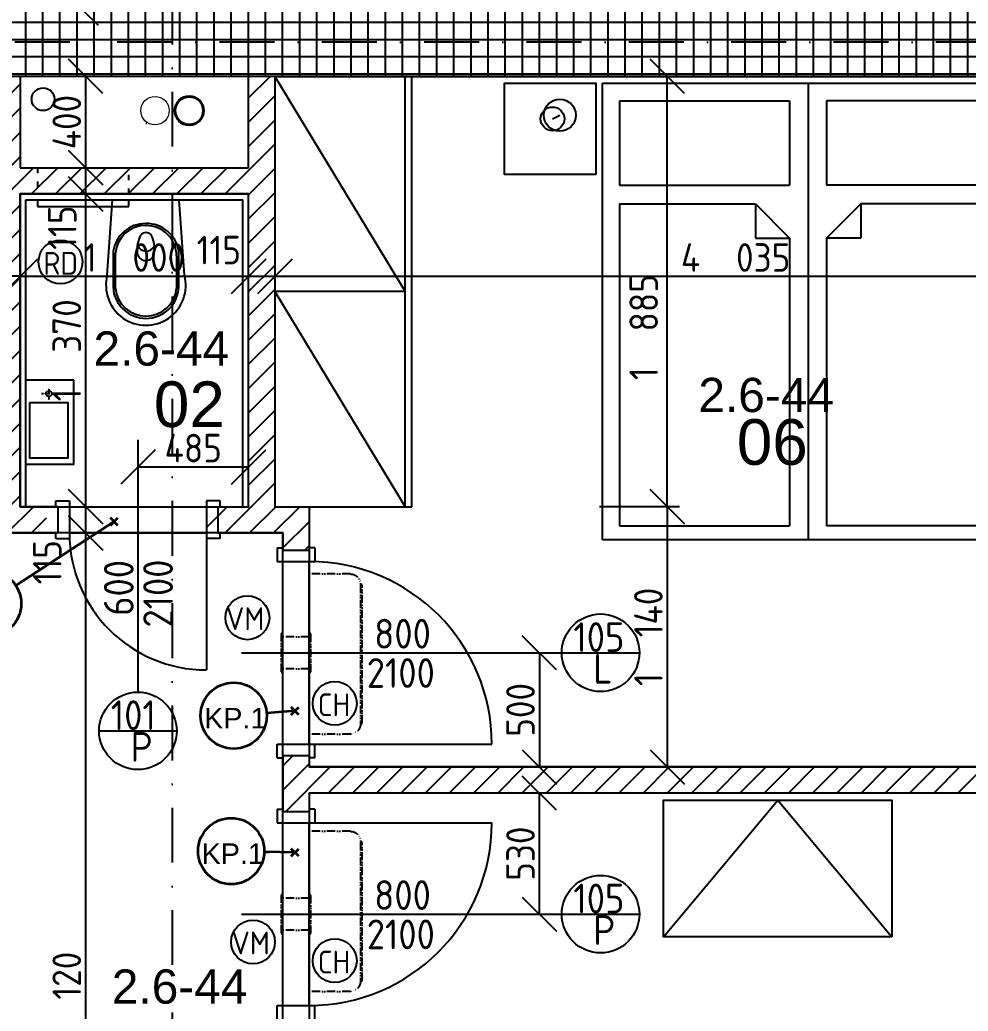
# Model space of a CAD drawing. Extents: x 4511820 to 5180432, y -1526536 to -944957.
# Drawn here: x 5150751 to 5154903, y -1223349 to -1219006 of the extents above; entities that cross this region are included whole.
import ezdxf

# ---------------------------------------------------------------- set-up
doc = ezdxf.new("R2010")
doc.units = 0
doc.header["$MEASUREMENT"] = 0
for name, pattern in [('ACAD_ISO03W100', [30, 12, -18]), ('ACAD_ISO12W100', [22, 12, -3, 0.5, -3, 0.5, -3]), ('BODKOCIARKOVANA_3', [5.6, 3, -1.3, 0, -1.3]), ('DASHED', [0.75, 0.5, -0.25])]:
    doc.linetypes.add(name, pattern=pattern)
doc.layers.get('0').update_dxf_attribs({"linetype": 'CONTINUOUS'})
doc.layers.get('Defpoints').update_dxf_attribs({"color": 61, "linetype": 'CONTINUOUS'})
for name, color, linetype in [('DVERE', 45, 'CONTINUOUS'), ('KÓTY', 4, 'CONTINUOUS'), ('MÚRY', 1, 'CONTINUOUS'), ('osi', 253, 'CONTINUOUS'), ('Plochy', 41, 'CONTINUOUS'), ('POPIS', 7, 'CONTINUOUS'), ('TENKÁ', 7, 'CONTINUOUS'), ('tzb', 153, 'CONTINUOUS'), ('ZARIADENIE', 47, 'CONTINUOUS'), ('ZARIADOVACIE', 144, 'CONTINUOUS'), ('ZZ-chladenie', 133, 'CONTINUOUS'), ('zz-vetr', 52, 'CONTINUOUS'), ('ŠRAFY', 82, 'CONTINUOUS')]:
    doc.layers.add(name, color=color, linetype=linetype)
for name, color, linetype, lineweight in [('preklady', 74, 'CONTINUOUS', 35), ('zz-kanal-daždová', 136, 'CONTINUOUS', 40), ('zz-kanal-splaskova', 37, 'CONTINUOUS', 18)]:
    doc.layers.add(name, color=color, linetype=linetype, lineweight=lineweight)
doc.styles.add('ARIAL', font='arial.ttf')
doc.styles.add('STYLE1', font='isocp.shx')
doc.dimstyles.new('STANDARD-50', dxfattribs={"dimtxt": 125, "dimasz": 150, "dimexe": 10, "dimexo": 200, "dimgap": 20, "dimtad": 1, "dimdsep": 46, "dimlunit": 6, "dimtxsty": 'STYLE1', "dimblk1": 'OBLIQUE', "dimblk2": 'OBLIQUE', "dimsah": 1, "dimcen": 2.5, "dimse1": 1, "dimse2": 1, "dimadec": 0, "dimazin": 0, "dimtfac": 1, "dimtmove": 1, "dimatfit": 3, "dimldrblk": 'OBLIQUE', "dimfxl": 1, "dimtolj": 1, "dimtzin": 0, "dimarcsym": 0})
pattern_1 = [(45, (515270.5, 214751.965), (-53.0330086, 53.0330086), [])]

# ---------------------------------------------------------------- blocks, each defined once
blk = doc.blocks.new('DVOJPOSTEL')
at = {"layer": 'ZARIADENIE', "ltscale": 0.25}
for p, q in [((4444359, -1314665.2), (4444359, -1312665.2)), ((4444359, -1312665.2), (4446159, -1312665.2)), ((4445259, -1312665.2), (4445259, -1314665.2)), ((4446159, -1312665.2), (4446159, -1314665.2)), ((4444139.6, -1312821.2), (4444171.8, -1312805.1)), ((4446378.4, -1312821.2), (4446346.2, -1312805.1)), ((4446159, -1314665.2), (4444359, -1314665.2))]:
    blk.add_line(p, q, dxfattribs=at)
at = {"layer": 'ZARIADENIE', "color": 76, "ltscale": 0.25}
for p, q in [((4444432.3, -1312741.6), (4445177.9, -1312741.6)), ((4444432.3, -1312741.6), (4444432.3, -1313110.9)), ((4445177.9, -1312741.6), (4445177.9, -1313110.9)), ((4446085.7, -1312741.6), (4445340.1, -1312741.6)), ((4445340.1, -1312741.6), (4445340.1, -1313110.9)), ((4446085.7, -1312741.6), (4446085.7, -1313110.9)), ((4444432.3, -1313110.9), (4445177.9, -1313110.9)), ((4446085.7, -1313110.9), (4445340.1, -1313110.9)), ((4444432.3, -1313193.6), (4444432.3, -1314603.6)), ((4444432.3, -1313193.6), (4445027.9, -1313193.6)), ((4445027.9, -1313193.6), (4445177.9, -1313343.6)), ((4445027.9, -1313193.6), (4445027.9, -1313343.6)), ((4445490.1, -1313193.6), (4445340.1, -1313343.6)), ((4446085.7, -1313193.6), (4445490.1, -1313193.6)), ((4445490.1, -1313193.6), (4445490.1, -1313343.6)), ((4446085.7, -1313193.6), (4446085.7, -1314603.6)), ((4445027.9, -1313343.6), (4445177.9, -1313343.6)), ((4445177.9, -1313343.6), (4445177.9, -1314603.6)), ((4445340.1, -1313343.6), (4445340.1, -1314603.6)), ((4445490.1, -1313343.6), (4445340.1, -1313343.6)), ((4444432.3, -1314603.6), (4445177.9, -1314603.6)), ((4446085.7, -1314603.6), (4445340.1, -1314603.6))]:
    blk.add_line(p, q, dxfattribs=at)
at = {"layer": 'ZARIADENIE'}
for points in [[(4444329, -1313065.2), (4443929, -1313065.2), (4443929, -1312665.2), (4444329, -1312665.2)], [(4446189, -1313065.2), (4446589, -1313065.2), (4446589, -1312665.2), (4446189, -1312665.2)]]:
    blk.add_lwpolyline(points, close=True, dxfattribs=at)
at = {"layer": 'ZARIADENIE', "ltscale": 0.25}
for centre, radius in [((4444139.6, -1312821.2), 51.9), ((4444171.8, -1312805.1), 69.7), ((4446346.2, -1312805.1), 69.7), ((4446378.4, -1312821.2), 51.9)]:
    blk.add_circle(centre, radius, dxfattribs=at)
blk = doc.blocks.new('SKRINA')
at = {"layer": 'ZARIADENIE'}
for p, q in [((4449069, -1324645.2), (4448469, -1324145.2)), ((4448469, -1325145.2), (4449069, -1324645.2))]:
    blk.add_line(p, q, dxfattribs=at)
blk.add_lwpolyline([(4448469, -1324145.2), (4448469, -1325145.2), (4449069, -1325145.2), (4449069, -1324145.2)], close=True, dxfattribs=at)
blk = doc.blocks.new('chlad2')
at = {"layer": 'ZZ-chladenie', "linetype": 'ACAD_ISO12W100', "ltscale": 3}
for p, q in [((5102412.5, -1105747.3), (5102592.5, -1105747.3)), ((5102412.5, -1106448.4), (5102592.5, -1106448.4))]:
    blk.add_line(p, q, dxfattribs=at)
blk.add_lwpolyline([(5102367.5, -1106402), (5102360.8, -1106402), (5102360.8, -1105794.8), (5102367.5, -1105794.8)], close=True, dxfattribs=at)
for centre, start, end in [((5102412.5, -1105792.3), 90, 180), ((5102412.5, -1106403.4), 180, 270)]:
    blk.add_arc(centre, 45, start, end, dxfattribs=at)
blk = doc.blocks.new('_OBLIQUE')
at = {"color": 0, "linetype": 'ByBlock'}
blk.add_line((-0.5, -0.5), (0.5, 0.5), dxfattribs=at)
blk = doc.blocks.new('*D28544')
at = {"layer": 'Defpoints', "color": 0}
for p in [(5152710.3, -1221779.2), (5152710.3, -1222279.2), (5153025.5, -1222279.2)]:
    blk.add_point(p, dxfattribs=at)
at = {"layer": 'KÓTY', "color": 0, "lineweight": -2}
blk.add_line((5153025.5, -1221779.2), (5153025.5, -1222279.2), dxfattribs=at)
at = {"layer": 'KÓTY', "color": 0, "linetype": 'ByBlock', "lineweight": -2, "xscale": 150, "yscale": 150, "zscale": 150}
for p, rotation in [((5153025.5, -1221779.2), 90), ((5153025.5, -1222279.2), 270)]:
    blk.add_blockref('_OBLIQUE', p, dxfattribs=dict(at, rotation=rotation))
at = {"layer": 'KÓTY', "color": 0, "insert": (5152943, -1222029.2), "char_height": 125, "attachment_point": 5, "rotation": 90, "style": 'STYLE1'}
blk.add_mtext('\\A1;500', dxfattribs=at)
blk = doc.blocks.new('*D28545')
at = {"layer": 'Defpoints', "color": 0}
for p in [(5152710.3, -1222394.2), (5153025.5, -1222394.2), (5152710.3, -1222924.2)]:
    blk.add_point(p, dxfattribs=at)
at = {"layer": 'KÓTY', "color": 0, "lineweight": -2}
blk.add_line((5153025.5, -1222924.2), (5153025.5, -1222394.2), dxfattribs=at)
at = {"layer": 'KÓTY', "color": 0, "linetype": 'ByBlock', "lineweight": -2, "xscale": 150, "yscale": 150, "zscale": 150}
for p, rotation in [((5153025.5, -1222394.2), 90), ((5153025.5, -1222924.2), 270)]:
    blk.add_blockref('_OBLIQUE', p, dxfattribs=dict(at, rotation=rotation))
at = {"layer": 'KÓTY', "color": 0, "insert": (5152943, -1222659.2), "char_height": 125, "attachment_point": 5, "rotation": 90, "style": 'STYLE1'}
blk.add_mtext('\\A1;530', dxfattribs=at)
blk = doc.blocks.new('*D28554')
at = {"layer": 'Defpoints', "color": 0}
for p in [(5151402.5, -1217069.2), (5151018, -1218954.2), (5151402.5, -1218954.2)]:
    blk.add_point(p, dxfattribs=at)
at = {"layer": 'KÓTY', "color": 0, "lineweight": -2}
blk.add_line((5151018, -1217069.2), (5151018, -1218954.2), dxfattribs=at)
at = {"layer": 'KÓTY', "color": 0, "linetype": 'ByBlock', "lineweight": -2, "xscale": 150, "yscale": 150, "zscale": 150}
for p, rotation in [((5151018, -1217069.2), 90), ((5151018, -1218954.2), 270)]:
    blk.add_blockref('_OBLIQUE', p, dxfattribs=dict(at, rotation=rotation))
at = {"layer": 'KÓTY', "color": 0, "insert": (5150931.5, -1217788.5), "char_height": 125, "attachment_point": 5, "rotation": 90, "style": 'STYLE1'}
blk.add_mtext('\\A1;1ﾠ885', dxfattribs=at)
blk = doc.blocks.new('*D28593')
at = {"layer": 'Defpoints', "color": 0}
for p in [(5150752.5, -1219769.2), (5151752.5, -1219769.2), (5151752.5, -1220130)]:
    blk.add_point(p, dxfattribs=at)
at = {"layer": 'KÓTY', "color": 0, "lineweight": -2}
blk.add_line((5150752.5, -1220130), (5151752.5, -1220130), dxfattribs=at)
at = {"layer": 'KÓTY', "color": 0, "linetype": 'ByBlock', "lineweight": -2, "xscale": 150, "yscale": 150, "zscale": 150, "rotation": 180}
blk.add_blockref('_OBLIQUE', (5150752.5, -1220130), dxfattribs=at)
at = {"layer": 'KÓTY', "color": 0, "linetype": 'ByBlock', "lineweight": -2, "xscale": 150, "yscale": 150, "zscale": 150}
blk.add_blockref('_OBLIQUE', (5151752.5, -1220130), dxfattribs=at)
at = {"layer": 'KÓTY', "color": 0, "insert": (5151252.5, -1220047.5), "char_height": 125, "attachment_point": 5, "style": 'STYLE1'}
blk.add_mtext('\\A1;1ﾠ000', dxfattribs=at)
blk = doc.blocks.new('*D28597')
at = {"layer": 'Defpoints', "color": 0}
for p in [(5150637.5, -1220130), (5150637.5, -1220130), (5150752.5, -1220130)]:
    blk.add_point(p, dxfattribs=at)
at = {"layer": 'KÓTY', "color": 0, "lineweight": -2}
blk.add_line((5150752.5, -1220130), (5150637.5, -1220130), dxfattribs=at)
at = {"layer": 'KÓTY', "color": 0, "linetype": 'ByBlock', "lineweight": -2, "xscale": 150, "yscale": 150, "zscale": 150, "rotation": 180}
blk.add_blockref('_OBLIQUE', (5150637.5, -1220130), dxfattribs=at)
at = {"layer": 'KÓTY', "color": 0, "linetype": 'ByBlock', "lineweight": -2, "xscale": 150, "yscale": 150, "zscale": 150}
blk.add_blockref('_OBLIQUE', (5150752.5, -1220130), dxfattribs=at)
at = {"layer": 'KÓTY', "color": 0, "insert": (5150471, -1220034.5), "char_height": 125, "attachment_point": 5, "style": 'STYLE1'}
blk.add_mtext('\\A1;115', dxfattribs=at)
blk = doc.blocks.new('*D28598')
at = {"layer": 'Defpoints', "color": 0}
for p in [(5151752.5, -1219769.2), (5151867.5, -1219769.2), (5151867.5, -1220130)]:
    blk.add_point(p, dxfattribs=at)
at = {"layer": 'KÓTY', "color": 0, "lineweight": -2}
blk.add_line((5151752.5, -1220130), (5151867.5, -1220130), dxfattribs=at)
at = {"layer": 'KÓTY', "color": 0, "linetype": 'ByBlock', "lineweight": -2, "xscale": 150, "yscale": 150, "zscale": 150, "rotation": 180}
blk.add_blockref('_OBLIQUE', (5151752.5, -1220130), dxfattribs=at)
at = {"layer": 'KÓTY', "color": 0, "linetype": 'ByBlock', "lineweight": -2, "xscale": 150, "yscale": 150, "zscale": 150}
blk.add_blockref('_OBLIQUE', (5151867.5, -1220130), dxfattribs=at)
at = {"layer": 'KÓTY', "color": 0, "insert": (5151622, -1220015), "char_height": 125, "attachment_point": 5, "style": 'STYLE1'}
blk.add_mtext('\\A1;115', dxfattribs=at)
blk = doc.blocks.new('*D28599')
at = {"layer": 'Defpoints', "color": 0}
for p in [(5151867.5, -1219254.2), (5155902.5, -1219254.2), (5155902.5, -1220130)]:
    blk.add_point(p, dxfattribs=at)
at = {"layer": 'KÓTY', "color": 0, "lineweight": -2}
blk.add_line((5151867.5, -1220130), (5155902.5, -1220130), dxfattribs=at)
at = {"layer": 'KÓTY', "color": 0, "linetype": 'ByBlock', "lineweight": -2, "xscale": 150, "yscale": 150, "zscale": 150, "rotation": 180}
blk.add_blockref('_OBLIQUE', (5151867.5, -1220130), dxfattribs=at)
at = {"layer": 'KÓTY', "color": 0, "linetype": 'ByBlock', "lineweight": -2, "xscale": 150, "yscale": 150, "zscale": 150}
blk.add_blockref('_OBLIQUE', (5155902.5, -1220130), dxfattribs=at)
at = {"layer": 'KÓTY', "color": 0, "insert": (5153885, -1220047.5), "char_height": 125, "attachment_point": 5, "style": 'STYLE1'}
blk.add_mtext('\\A1;4ﾠ035', dxfattribs=at)
blk = doc.blocks.new('*D28600')
at = {"layer": 'Defpoints', "color": 0}
for p in [(5151267.5, -1220846.6), (5151752.5, -1220846.6), (5151752.5, -1220965)]:
    blk.add_point(p, dxfattribs=at)
at = {"layer": 'KÓTY', "color": 0, "lineweight": -2}
blk.add_line((5151267.5, -1220965), (5151752.5, -1220965), dxfattribs=at)
at = {"layer": 'KÓTY', "color": 0, "linetype": 'ByBlock', "lineweight": -2, "xscale": 150, "yscale": 150, "zscale": 150, "rotation": 180}
blk.add_blockref('_OBLIQUE', (5151267.5, -1220965), dxfattribs=at)
at = {"layer": 'KÓTY', "color": 0, "linetype": 'ByBlock', "lineweight": -2, "xscale": 150, "yscale": 150, "zscale": 150}
blk.add_blockref('_OBLIQUE', (5151752.5, -1220965), dxfattribs=at)
at = {"layer": 'KÓTY', "color": 0, "insert": (5151510, -1220882.5), "char_height": 125, "attachment_point": 5, "style": 'STYLE1'}
blk.add_mtext('\\A1;485', dxfattribs=at)
blk = doc.blocks.new('*D28602')
at = {"layer": 'Defpoints', "color": 0}
for p in [(5152017.5, -1219254.2), (5153585.5, -1219254.2), (5152017.5, -1221139.2)]:
    blk.add_point(p, dxfattribs=at)
at = {"layer": 'KÓTY', "color": 0, "lineweight": -2}
blk.add_line((5153585.5, -1221139.2), (5153585.5, -1219254.2), dxfattribs=at)
at = {"layer": 'KÓTY', "color": 0, "linetype": 'ByBlock', "lineweight": -2, "xscale": 150, "yscale": 150, "zscale": 150}
for p, rotation in [((5153585.5, -1219254.2), 90), ((5153585.5, -1221139.2), 270)]:
    blk.add_blockref('_OBLIQUE', p, dxfattribs=dict(at, rotation=rotation))
at = {"layer": 'KÓTY', "color": 0, "insert": (5153482.5, -1220352.5), "char_height": 125, "attachment_point": 5, "rotation": 90, "style": 'STYLE1'}
blk.add_mtext('\\A1;1ﾠ885', dxfattribs=at)
blk = doc.blocks.new('*D28603')
at = {"layer": 'Defpoints', "color": 0}
for p in [(5152017.5, -1221139.2), (5152017.5, -1222279.2), (5153585.5, -1222279.2)]:
    blk.add_point(p, dxfattribs=at)
at = {"layer": 'KÓTY', "color": 0, "lineweight": -2}
blk.add_line((5153585.5, -1221139.2), (5153585.5, -1222279.2), dxfattribs=at)
at = {"layer": 'KÓTY', "color": 0, "linetype": 'ByBlock', "lineweight": -2, "xscale": 150, "yscale": 150, "zscale": 150}
for p, rotation in [((5153585.5, -1221139.2), 90), ((5153585.5, -1222279.2), 270)]:
    blk.add_blockref('_OBLIQUE', p, dxfattribs=dict(at, rotation=rotation))
at = {"layer": 'KÓTY', "color": 0, "insert": (5153503, -1221709.2), "char_height": 125, "attachment_point": 5, "rotation": 90, "style": 'STYLE1'}
blk.add_mtext('\\A1;1ﾠ140', dxfattribs=at)
blk = doc.blocks.new('*D28622')
at = {"layer": 'Defpoints', "color": 0}
for p in [(5150791, -1219254.2), (5150791, -1219654.2), (5151038.5, -1219654.2)]:
    blk.add_point(p, dxfattribs=at)
at = {"layer": 'KÓTY', "color": 0, "lineweight": -2}
blk.add_line((5151038.5, -1219254.2), (5151038.5, -1219654.2), dxfattribs=at)
at = {"layer": 'KÓTY', "color": 0, "linetype": 'ByBlock', "lineweight": -2, "xscale": 150, "yscale": 150, "zscale": 150}
for p, rotation in [((5151038.5, -1219254.2), 90), ((5151038.5, -1219654.2), 270)]:
    blk.add_blockref('_OBLIQUE', p, dxfattribs=dict(at, rotation=rotation))
at = {"layer": 'KÓTY', "color": 0, "insert": (5150956, -1219454.2), "char_height": 125, "attachment_point": 5, "rotation": 90, "style": 'STYLE1'}
blk.add_mtext('\\A1;400', dxfattribs=at)
blk = doc.blocks.new('*D28623')
at = {"layer": 'Defpoints', "color": 0}
for p in [(5150791, -1219654.2), (5150791, -1219769.2), (5151038.5, -1219769.2)]:
    blk.add_point(p, dxfattribs=at)
at = {"layer": 'KÓTY', "color": 0, "lineweight": -2}
blk.add_line((5151038.5, -1219654.2), (5151038.5, -1219769.2), dxfattribs=at)
at = {"layer": 'KÓTY', "color": 0, "linetype": 'ByBlock', "lineweight": -2, "xscale": 150, "yscale": 150, "zscale": 150}
for p, rotation in [((5151038.5, -1219654.2), 90), ((5151038.5, -1219769.2), 270)]:
    blk.add_blockref('_OBLIQUE', p, dxfattribs=dict(at, rotation=rotation))
at = {"layer": 'KÓTY', "color": 0, "insert": (5150936.5, -1219917), "char_height": 125, "attachment_point": 5, "rotation": 90, "style": 'STYLE1'}
blk.add_mtext('\\A1;115', dxfattribs=at)
blk = doc.blocks.new('*D28624')
at = {"layer": 'Defpoints', "color": 0}
for p in [(5150752.5, -1219769.2), (5150752.5, -1221139.2), (5151038.5, -1221139.2)]:
    blk.add_point(p, dxfattribs=at)
at = {"layer": 'KÓTY', "color": 0, "lineweight": -2}
blk.add_line((5151038.5, -1219769.2), (5151038.5, -1221139.2), dxfattribs=at)
at = {"layer": 'KÓTY', "color": 0, "linetype": 'ByBlock', "lineweight": -2, "xscale": 150, "yscale": 150, "zscale": 150}
for p, rotation in [((5151038.5, -1219769.2), 90), ((5151038.5, -1221139.2), 270)]:
    blk.add_blockref('_OBLIQUE', p, dxfattribs=dict(at, rotation=rotation))
at = {"layer": 'KÓTY', "color": 0, "insert": (5150956, -1220454.2), "char_height": 125, "attachment_point": 5, "rotation": 90, "style": 'STYLE1'}
blk.add_mtext('\\A1;1ﾠ370', dxfattribs=at)
blk = doc.blocks.new('*D28625')
at = {"layer": 'Defpoints', "color": 0}
for p in [(5151038.5, -1221139.2), (5151038.5, -1221254.2), (5151038.5, -1221254.2)]:
    blk.add_point(p, dxfattribs=at)
at = {"layer": 'KÓTY', "color": 0, "lineweight": -2}
blk.add_line((5151038.5, -1221139.2), (5151038.5, -1221254.2), dxfattribs=at)
at = {"layer": 'KÓTY', "color": 0, "linetype": 'ByBlock', "lineweight": -2, "xscale": 150, "yscale": 150, "zscale": 150}
for p, rotation in [((5151038.5, -1221139.2), 90), ((5151038.5, -1221254.2), 270)]:
    blk.add_blockref('_OBLIQUE', p, dxfattribs=dict(at, rotation=rotation))
at = {"layer": 'KÓTY', "color": 0, "insert": (5150871, -1221382.5), "char_height": 125, "attachment_point": 5, "rotation": 90, "style": 'STYLE1'}
blk.add_mtext('\\A1;115', dxfattribs=at)
blk = doc.blocks.new('*D28626')
at = {"layer": 'Defpoints', "color": 0}
for p in [(5151902.5, -1221254.2), (5151038.5, -1225374.2), (5151902.5, -1225374.2)]:
    blk.add_point(p, dxfattribs=at)
at = {"layer": 'KÓTY', "color": 0, "lineweight": -2}
blk.add_line((5151038.5, -1221254.2), (5151038.5, -1225374.2), dxfattribs=at)
at = {"layer": 'KÓTY', "color": 0, "linetype": 'ByBlock', "lineweight": -2, "xscale": 150, "yscale": 150, "zscale": 150}
for p, rotation in [((5151038.5, -1221254.2), 90), ((5151038.5, -1225374.2), 270)]:
    blk.add_blockref('_OBLIQUE', p, dxfattribs=dict(at, rotation=rotation))
at = {"layer": 'KÓTY', "color": 0, "insert": (5150956, -1223314.2), "char_height": 125, "attachment_point": 5, "rotation": 90, "style": 'STYLE1'}
blk.add_mtext('\\A1;4ﾠ120', dxfattribs=at)

msp = doc.modelspace()

# ---------------------------------------------------------------- hatches: boundary and pattern name
at = {"layer": 'ŠRAFY', "ltscale": 0.25}
h = msp.add_hatch(dxfattribs=at)
h.set_pattern_fill('ANSI37', color=256, scale=600, angle=45)
h.set_pattern_definition([(90, (-3307273.674, 579782.7), (-75, 1e-14), []), (180, (-3307273.674, 579782.7), (-1e-14, -75), [])])
h.paths.add_polyline_path([(5142982.5, -1219254.226), (5148272.5, -1219254.226), (5148387.5, -1219254.226), (5150612.5, -1219254.226), (5150637.5, -1219254.226), (5150752.5, -1219254.226), (5151752.5, -1219254.226), (5151867.5, -1219254.226), (5152437.5, -1219254.226), (5152467.5, -1219254.226), (5155902.5, -1219254.226), (5155902.5, -1218954.226), (5152117.5, -1218954.226), (5152087.5, -1218954.226), (5151517.5, -1218954.226), (5151402.5, -1218954.226), (5149177.5, -1218954.226), (5149152.5, -1218954.226), (5149037.5, -1218954.226), (5147287.5, -1218954.226), (5147172.5, -1218954.226), (5146572.5, -1218954.226), (5145972.5, -1218954.226), (5145372.5, -1218954.226), (5144217.5, -1218954.226), (5144042.5, -1218954.226), (5142982.5, -1218954.226)])
h = msp.add_hatch(dxfattribs=at)
h.set_pattern_fill('ANSI31', color=256, scale=600, style=0)
h.set_pattern_definition(pattern_1)
h.paths.add_polyline_path([(5150867.5, -1221139.226), (5150752.5, -1221139.226), (5150752.5, -1219769.226), (5151752.5, -1219769.226), (5151752.5, -1221139.226), (5151567.5, -1221139.226), (5151567.5, -1221254.226), (5151902.5, -1221254.226), (5151902.5, -1221329.226), (5152017.5, -1221329.226), (5152017.5, -1221139.226), (5151867.5, -1221139.226), (5151867.5, -1219254.226), (5151752.5, -1219254.226), (5151752.5, -1219654.226), (5150752.5, -1219654.226), (5150752.5, -1219254.226), (5150637.5, -1219254.226), (5150637.5, -1221139.226), (5149667.5, -1221139.226), (5149667.5, -1221254.226), (5150867.5, -1221254.226)])
h = msp.add_hatch(dxfattribs=at)
h.set_pattern_fill('ANSI31', color=256, scale=600, style=0)
h.set_pattern_definition(pattern_1)
h.paths.add_polyline_path([(5152017.5, -1222279.226), (5152017.5, -1222239.226), (5152017.5, -1222229.226), (5151902.5, -1222229.226), (5151902.5, -1222239.226), (5151902.5, -1222464.226), (5151902.5, -1222474.226), (5152017.5, -1222474.226), (5152017.5, -1222464.226), (5152017.5, -1222394.226), (5155902.5, -1222394.226), (5155902.5, -1222279.226)])

# ---------------------------------------------------------------- linework, layer by layer
at = {"layer": 'DVERE', "ltscale": 0.25}
for p, q in [((5151267.5, -1220846.57), (5151267.5, -1221951.226)), ((5150907.5, -1221114.226), (5150967.5, -1221114.226)), ((5150907.5, -1221139.226), (5150907.5, -1221114.226)), ((5150967.5, -1221114.226), (5150967.5, -1221279.226)), ((5150967.5, -1221139.226), (5151567.5, -1221139.226)), ((5151567.5, -1221114.226), (5151567.5, -1221279.226)), ((5151627.5, -1221114.226), (5151567.5, -1221114.226)), ((5151627.5, -1221139.226), (5151627.5, -1221114.226)), ((5150907.5, -1221279.226), (5150907.5, -1221254.226)), ((5150967.5, -1221254.226), (5151567.5, -1221254.226)), ((5151567.5, -1221254.226), (5151567.5, -1221854.226)), ((5151627.5, -1221279.226), (5151627.5, -1221254.226)), ((5150907.5, -1221279.226), (5150967.5, -1221279.226)), ((5151627.5, -1221279.226), (5151567.5, -1221279.226)), ((5151877.5, -1221319.226), (5151877.5, -1221379.226)), ((5151877.5, -1221319.226), (5151902.5, -1221319.226)), ((5152042.5, -1221319.226), (5152017.5, -1221319.226)), ((5152042.5, -1221319.226), (5152042.5, -1221379.226)), ((5151877.5, -1221379.226), (5152042.5, -1221379.226)), ((5151902.5, -1222179.226), (5151902.5, -1221379.226)), ((5152017.5, -1222179.226), (5152017.5, -1221379.226)), ((5151721, -1221779.226), (5153123.656, -1221779.226)), ((5153123.656, -1221779.226), (5153463.656, -1221779.226)), ((5151097.5, -1222121.226), (5151437.5, -1222121.226)), ((5151877.5, -1222239.226), (5151877.5, -1222179.226)), ((5151877.5, -1222179.226), (5152042.5, -1222179.226)), ((5152017.5, -1222179.226), (5152817.5, -1222179.226)), ((5152042.5, -1222239.226), (5152042.5, -1222179.226)), ((5151877.5, -1222239.226), (5151902.5, -1222239.226)), ((5152042.5, -1222239.226), (5152017.5, -1222239.226)), ((5151877.5, -1222464.226), (5151877.5, -1222524.226)), ((5151877.5, -1222464.226), (5151902.5, -1222464.226)), ((5152042.5, -1222464.226), (5152017.5, -1222464.226)), ((5152042.5, -1222464.226), (5152042.5, -1222524.226)), ((5151877.5, -1222524.226), (5152042.5, -1222524.226)), ((5151902.5, -1223324.226), (5151902.5, -1222524.226)), ((5152017.5, -1223324.226), (5152017.5, -1222524.226)), ((5152017.5, -1222524.226), (5152817.5, -1222524.226)), ((5151721, -1222924.226), (5153123.656, -1222924.226)), ((5153123.656, -1222924.226), (5153463.656, -1222924.226)), ((5151877.5, -1223384.226), (5151877.5, -1223324.226)), ((5151877.5, -1223324.226), (5152042.5, -1223324.226)), ((5152042.5, -1223384.226), (5152042.5, -1223324.226))]:
    msp.add_line(p, q, dxfattribs=at)
for centre in [(5153293.656, -1221779.226), (5151267.5, -1222121.226), (5153293.656, -1222924.226)]:
    msp.add_circle(centre, 170, dxfattribs=at)
for centre, radius, start, end in [((5151567.5, -1221254.226), 600, 180, 270), ((5152017.5, -1222179.226), 800, 0, 90), ((5152017.5, -1222524.226), 800, 270, 0)]:
    msp.add_arc(centre, radius, start, end, dxfattribs=at)
at = {"layer": 'KÓTY', "ltscale": 0.25}
msp.add_line((5153638.903, -1221139.226), (5153288.903, -1221139.226), dxfattribs=at)
at = {"layer": 'MÚRY', "ltscale": 0.25}
for p, q in [((5151752.5, -1219254.226), (5150752.5, -1219254.226)), ((5151752.5, -1219654.226), (5151752.5, -1219254.226)), ((5151867.5, -1219254.226), (5151867.5, -1221139.226)), ((5150752.5, -1219654.226), (5151752.5, -1219654.226)), ((5150752.5, -1221139.226), (5150752.5, -1219769.226)), ((5150752.5, -1219769.226), (5151752.5, -1219769.226)), ((5151752.5, -1221139.226), (5151752.5, -1219769.226)), ((5150917.5, -1221139.226), (5150752.5, -1221139.226)), ((5150917.5, -1221139.226), (5150917.5, -1221254.226)), ((5151617.5, -1221139.226), (5151752.5, -1221139.226)), ((5151617.5, -1221139.226), (5151617.5, -1221254.226)), ((5151867.5, -1221139.226), (5152017.5, -1221139.226)), ((5152017.5, -1221139.226), (5152017.5, -1221329.226)), ((5149667.5, -1221254.226), (5150917.5, -1221254.226)), ((5151617.5, -1221254.226), (5151902.5, -1221254.226)), ((5151902.5, -1221254.226), (5151902.5, -1221329.226)), ((5151902.5, -1221329.226), (5152017.5, -1221329.226)), ((5151902.5, -1222229.226), (5152017.5, -1222229.226)), ((5151902.5, -1222229.226), (5151902.5, -1222474.226)), ((5152017.5, -1222394.226), (5152017.5, -1222474.226)), ((5151902.5, -1222474.226), (5152017.5, -1222474.226))]:
    msp.add_line(p, q, dxfattribs=at)
at = {"layer": 'MÚRY'}
for p, q in [((5150752.5, -1219254.226), (5150752.5, -1219654.226)), ((5151867.5, -1219254.226), (5155902.5, -1219254.226)), ((5152017.5, -1222229.226), (5152017.5, -1222279.226)), ((5155902.5, -1222279.226), (5152017.5, -1222279.226)), ((5155902.5, -1222394.226), (5152017.5, -1222394.226))]:
    msp.add_line(p, q, dxfattribs=at)
at = {"layer": 'osi', "linetype": 'BODKOCIARKOVANA_3', "ltscale": 80}
for p, q in [((5151417.5, -1198261.132), (5151417.5, -1230189.035)), ((5157242.5, -1219104.226), (5093572.5, -1219104.226))]:
    msp.add_line(p, q, dxfattribs=at)
at = {"layer": 'Plochy'}
for points in [[(5155902.5, -1219254.226), (5151867.5, -1219254.226), (5151867.5, -1221139.226), (5152017.5, -1221139.226), (5152017.5, -1222279.226), (5155902.5, -1222279.226)], [(5151752.5, -1219769.226), (5150752.5, -1219769.226), (5150752.5, -1221139.226), (5151752.5, -1221139.226)], [(5151902.5, -1225374.226), (5151902.5, -1221254.226), (5149312.5, -1221254.226), (5149312.5, -1222279.226), (5150202.5, -1222279.226), (5150202.5, -1225074.226), (5150852.5, -1225074.226), (5150852.5, -1225374.226)], [(5155902.5, -1222394.226), (5152017.5, -1222394.226), (5152017.5, -1225374.226), (5155902.5, -1225374.226)]]:
    msp.add_lwpolyline(points, close=True, dxfattribs=at)
at = {"layer": 'preklady'}
for p, q in [((5151163.5, -1221204.535), (5150733.251, -1221484.491)), ((5151146.883, -1221221.152), (5151180.117, -1221187.918)), ((5151180.118, -1221221.152), (5151146.884, -1221187.918)), ((5151956.001, -1222034.035), (5151831.581, -1222043.517)), ((5151939.383, -1222050.652), (5151972.617, -1222017.418)), ((5151972.618, -1222050.652), (5151939.384, -1222017.418)), ((5151956, -1222654.035), (5151820.967, -1222651.141)), ((5151820.967, -1222651.141), (5151842, -1222651.141)), ((5151939.383, -1222670.652), (5151972.617, -1222637.418)), ((5151972.618, -1222670.652), (5151939.384, -1222637.418))]:
    msp.add_line(p, q, dxfattribs=at)
at = {"layer": 'preklady', "ltscale": 0.25}
for centre in [(5150611.715, -1221563.573), (5151687, -1222054.535), (5151676, -1222648.035)]:
    msp.add_circle(centre, 145, dxfattribs=at)
at = {"layer": 'TENKÁ'}
for p, q in [((5150752.5, -1219254.226), (5150637.5, -1219254.226)), ((5151867.5, -1219254.226), (5151752.5, -1219254.226))]:
    msp.add_line(p, q, dxfattribs=at)
at = {"layer": 'TENKÁ', "ltscale": 0.25}
for p, q in [((5150777.5, -1221139.226), (5150777.5, -1219794.226)), ((5150777.5, -1219794.226), (5151727.5, -1219794.226)), ((5151727.5, -1221139.226), (5151727.5, -1219794.226))]:
    msp.add_line(p, q, dxfattribs=at)
at = {"layer": 'tzb', "linetype": 'ACAD_ISO03W100', "ltscale": 2}
for p, q in [((5150827.5, -1219654.226), (5150827.5, -1219769.226)), ((5151227.5, -1219769.226), (5151227.5, -1219654.226))]:
    msp.add_line(p, q, dxfattribs=at)
at = {"layer": 'tzb'}
for p, q in [((5150827.5, -1219794.226), (5150827.5, -1219824.226)), ((5151227.5, -1219824.226), (5151227.5, -1219794.226)), ((5150827.5, -1219824.226), (5151227.5, -1219824.226))]:
    msp.add_line(p, q, dxfattribs=at)
msp.add_circle((5150928.628, -1220066.865), 96, dxfattribs=at)
at = {"layer": 'ZARIADENIE'}
for p, q in [((5151867.5, -1219254.226), (5152437.5, -1220196.726)), ((5152437.5, -1221139.226), (5152437.5, -1219254.226)), ((5152467.5, -1221139.226), (5152467.5, -1219254.226)), ((5152437.5, -1220196.726), (5151867.5, -1220196.726)), ((5151867.5, -1220196.726), (5152437.5, -1221139.226)), ((5152017.5, -1221139.226), (5152467.5, -1221139.226))]:
    msp.add_line(p, q, dxfattribs=at)
at = {"layer": 'ZARIADOVACIE'}
for p, q in [((5151133.687, -1220124.224), (5151156.763, -1219794.226)), ((5151471.313, -1220124.225), (5151448.237, -1219794.226)), ((5151159.955, -1220021.36), (5151158.829, -1220176.516)), ((5151168.853, -1220182.69), (5151168.853, -1220028.029)), ((5151436.863, -1220039.869), (5151436.863, -1220182.69)), ((5151446.718, -1220176.516), (5151446.718, -1220019.107))]:
    msp.add_line(p, q, dxfattribs=at)
at = {"layer": 'ZARIADOVACIE', "linetype": 'Continuous'}
for p, q in [((5151300.801, -1219899.106), (5151303.618, -1219898.542)), ((5151302.5, -1219907.194), (5151303.396, -1219908.016)), ((5151339.064, -1220033.224), (5151339.226, -1220029.514)), ((5150987.5, -1220584.226), (5150777.5, -1220584.226)), ((5150987.5, -1220954.226), (5150987.5, -1220584.226)), ((5150987.5, -1220954.226), (5150777.5, -1220954.226))]:
    msp.add_line(p, q, dxfattribs=at)
at = {"layer": 'ZARIADOVACIE', "linetype": 'DASHED'}
for p, q in [((5150878.062, -1220619.327), (5150878.062, -1220671.361)), ((5150845.198, -1220643.975), (5150910.925, -1220643.975))]:
    msp.add_line(p, q, dxfattribs=at)
at = {"layer": 'ZARIADOVACIE', "linetype": 'Continuous'}
msp.add_lwpolyline([(5150793.226, -1220684.795), (5150793.226, -1220925.122), (5150962.898, -1220925.122), (5150962.898, -1220684.795)], close=True, dxfattribs=at)
at = {"layer": 'ZARIADOVACIE', "linetype": 'DASHED'}
msp.add_circle((5150877.748, -1220643.974), 12.931, dxfattribs=at)
at = {"layer": 'ZARIADOVACIE', "linetype": 'Continuous'}
for centre, radius, start, end in [((5151299.448, -1220039.807), 140.707, 89.449007, 172.467037), ((5151301.569, -1220040.492), 133.3, 89.600093, 174.635422), ((5151304.98, -1220039.89), 131.883, 0.009129, 90.688221), ((5151303.937, -1220043.37), 144.828, 9.644186, 90.125906), ((5151398.274, -1220012.143), 134.275, 152.591351, 186.76835), ((5151302.995, -1219967.934), 29.701, 35.733795, 143.655963), ((5151202.387, -1220010.135), 138.205, 351.939221, 25.522023), ((5151303.068, -1219977.823), 41.261, 203.590956, 333.232972), ((5151302.5, -1220023.539), 37.825, 186.725682, 345.163801), ((5151302.5, -1220169.458), 174.768, 164.999903, 14.999834), ((5151302.773, -1220170.142), 144.085, 182.535471, 357.464529), ((5151302.858, -1220169.582), 134.645, 185.586614, 354.413386)]:
    msp.add_arc(centre, radius, start, end, dxfattribs=at)
at = {"layer": 'ZZ-chladenie'}
for centre in [(5152129.776, -1222000.78), (5152129.776, -1223128.05)]:
    msp.add_circle(centre, 96, dxfattribs=at)
at = {"layer": 'zz-kanal-daždová'}
msp.add_circle((5151492.5, -1219404.226), 62.5, dxfattribs=at)
at = {"layer": 'zz-kanal-splaskova'}
msp.add_circle((5151342.5, -1219404.226), 62.5, dxfattribs=at)
msp.add_arc((5151353.618, -1219463.563), 50, 168.850358, 180, dxfattribs=at)
at = {"layer": 'zz-vetr', "linetype": 'ACAD_ISO12W100', "lineweight": -2, "ltscale": 3}
for p, q in [((5152017.5, -1221709.226), (5151902.5, -1221709.226)), ((5152017.5, -1221849.226), (5151902.5, -1221849.226)), ((5152017.5, -1222854.226), (5151902.5, -1222854.226)), ((5152017.5, -1222994.226), (5151902.5, -1222994.226))]:
    msp.add_line(p, q, dxfattribs=at)
for points in [[(5151895.5, -1221864.226), (5151902.5, -1221864.226), (5151902.5, -1221694.226), (5151895.5, -1221694.226)], [(5152017.5, -1221864.226), (5152024.5, -1221864.226), (5152024.5, -1221694.226), (5152017.5, -1221694.226)], [(5151895.5, -1223009.226), (5151902.5, -1223009.226), (5151902.5, -1222839.226), (5151895.5, -1222839.226)], [(5152017.5, -1223009.226), (5152024.5, -1223009.226), (5152024.5, -1222839.226), (5152017.5, -1222839.226)]]:
    msp.add_lwpolyline(points, close=True, dxfattribs=at)
at = {"layer": 'zz-vetr'}
for centre, radius in [((5150852.5, -1219354.226), 50), ((5151747.145, -1221625.748), 96), ((5151771.286, -1223046.384), 96)]:
    msp.add_circle(centre, radius, dxfattribs=at)

# ---------------------------------------------------------------- block references
at = {"layer": 'ZARIADENIE', "color": 2}
msp.add_blockref('DVOJPOSTEL', (708943.5, 93380.965), dxfattribs=at)
at = {"layer": 'ZARIADENIE', "color": 2, "xscale": -1, "rotation": 270}
msp.add_blockref('SKRINA', (6478714.691, -5671493.226), dxfattribs=at)
at = {"layer": 'ZZ-chladenie', "xscale": -1}
for p in [(10254610, -115686.727), (10254610, -116813.997)]:
    msp.add_blockref('chlad2', p, dxfattribs=at)

# ---------------------------------------------------------------- texts
at = {"layer": 'DVERE', "style": 'STYLE1'}
for s, p in [('105', (5153174.626, -1221775.726)), ('L', (5153261.626, -1221914.363)), ('101', (5151148.97, -1222117.726)), ('P', (5151235.97, -1222256.363)), ('105', (5153174.626, -1222920.726)), ('P', (5153261.626, -1223059.363))]:
    msp.add_text(s, height=130, dxfattribs=at).set_placement(p)
at = {"layer": 'POPIS', "lineweight": 40, "ltscale": 0.25, "style": 'ARIAL'}
for s, height, p in [('2.6-44', 150, (5151073.269, -1220521.305)), ('2.6-44', 150, (5153721.769, -1220724.805)), ('02', 200, (5151337.588, -1220790.415)), ('06', 200, (5153890.311, -1220955.805)), ('2.6-44', 150, (5151153.269, -1223316.305))]:
    msp.add_text(s, height=height, dxfattribs=at).set_placement(p)
at = {"layer": 'preklady', "linetype": 'Continuous', "lineweight": 20, "style": 'ARIAL'}
for p in [(5151557.736, -1222110.791), (5151546.736, -1222704.291)]:
    msp.add_text('KP.1', height=90, dxfattribs=at).set_placement(p)
at = {"layer": 'TENKÁ', "linetype": 'Continuous', "style": 'STYLE1'}
for s, p in [('600', (5151248.917, -1221617.141)), ('2100', (5151421.024, -1221668.915))]:
    msp.add_text(s, height=130, rotation=90, dxfattribs=at).set_placement(p)
for s, p in [('800', (5152302.419, -1221760.643)), ('2100', (5152269.817, -1221932.75)), ('800', (5152302.419, -1222905.643)), ('2100', (5152269.817, -1223077.75))]:
    msp.add_text(s, height=130, dxfattribs=at).set_placement(p)
at = {"layer": 'tzb', "style": 'STYLE1'}
msp.add_text('RD', height=100, dxfattribs=at).set_placement((5150854, -1220123.064))
at = {"layer": 'ZZ-chladenie', "style": 'STYLE1'}
for p in [(5152055.149, -1222056.979), (5152055.149, -1223184.249)]:
    msp.add_text('CH', height=100, dxfattribs=at).set_placement(p)
at = {"layer": 'zz-vetr', "style": 'STYLE1'}
for p in [(5151652.838, -1221679.761), (5151676.979, -1223100.397)]:
    msp.add_text('VM', height=100, dxfattribs=at).set_placement(p)

# ---------------------------------------------------------------- dimensions: what is measured, and where the dimension line sits
at = {"layer": 'KÓTY'}
for base, p1, p2, picture, middle in [((5151018, -1218954.226), (5151402.5, -1217069.226), (5151402.5, -1218954.226), '*D28554', (5151014, -1217788.535)), ((5153585.5, -1219254.226), (5152017.5, -1221139.226), (5152017.5, -1219254.226), '*D28602', (5153565, -1220352.535)), ((5151038.5, -1219769.226), (5150791, -1219654.226), (5150791, -1219769.226), '*D28623', (5151019, -1219917.035)), ((5151038.5, -1221254.226), (5151038.5, -1221139.226), (5151038.5, -1221254.226), '*D28625', (5150953.5, -1221382.535))]:
    dim = msp.add_linear_dim(base=base, p1=p1, p2=p2, angle=90, dimstyle='STANDARD-50', dxfattribs=at)
    dim.commit()
    dim.dimension.update_dxf_attribs({"geometry": picture, "text_midpoint": middle, "dimtype": 160})
for base, p1, p2, picture, middle in [((5151038.5, -1219654.226), (5150791, -1219254.226), (5150791, -1219654.226), '*D28622', (5150956, -1219454.226)), ((5151038.5, -1221139.226), (5150752.5, -1219769.226), (5150752.5, -1221139.226), '*D28624', (5150955.957, -1220454.226)), ((5153585.5, -1222279.226), (5152017.5, -1221139.226), (5152017.5, -1222279.226), '*D28603', (5153502.957, -1221709.226)), ((5151038.5, -1225374.226), (5151902.5, -1221254.226), (5151902.5, -1225374.226), '*D28626', (5150955.957, -1223314.226)), ((5153025.5, -1222279.226), (5152710.32, -1221779.226), (5152710.32, -1222279.226), '*D28544', (5152943, -1222029.226)), ((5153025.5, -1222394.226), (5152710.32, -1222924.226), (5152710.32, -1222394.226), '*D28545', (5152943, -1222659.226))]:
    dim = msp.add_linear_dim(base=base, p1=p1, p2=p2, angle=90, dimstyle='STANDARD-50', dxfattribs=at)
    dim.commit()
    dim.dimension.update_dxf_attribs({"geometry": picture, "text_midpoint": middle})
for base, p1, p2, picture, middle in [((5155902.5, -1220130.035), (5151867.5, -1219254.226), (5155902.5, -1219254.226), '*D28599', (5153885, -1220047.492)), ((5151752.5, -1220130.035), (5150752.5, -1219769.226), (5151752.5, -1219769.226), '*D28593', (5151252.5, -1220047.492)), ((5151752.5, -1220965.035), (5151267.5, -1220846.57), (5151752.5, -1220846.57), '*D28600', (5151510, -1220882.535))]:
    dim = msp.add_linear_dim(base=base, p1=p1, p2=p2, dimstyle='STANDARD-50', dxfattribs=at)
    dim.commit()
    dim.dimension.update_dxf_attribs({"geometry": picture, "text_midpoint": middle})
for base, p1, p2, picture, middle in [((5151867.5, -1220130.035), (5151752.5, -1219769.226), (5151867.5, -1219769.226), '*D28598', (5151622, -1220097.535)), ((5150637.5, -1220130.035), (5150752.5, -1220130.035), (5150637.5, -1220130.035), '*D28597', (5150471, -1220117.035))]:
    dim = msp.add_linear_dim(base=base, p1=p1, p2=p2, dimstyle='STANDARD-50', dxfattribs=at)
    dim.commit()
    dim.dimension.update_dxf_attribs({"geometry": picture, "text_midpoint": middle, "dimtype": 160})

doc.saveas('drawing.dxf')
